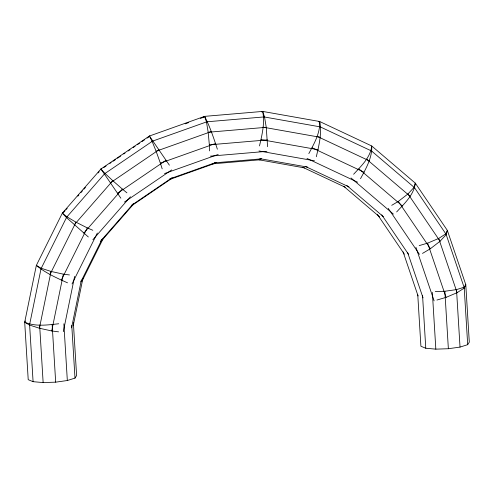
<?xml version="1.0" encoding="UTF-8"?>
<svg xmlns="http://www.w3.org/2000/svg" width="494" height="494" viewBox="0 0 494 494"><rect width="100%" height="100%" fill="white"/><g stroke="black" fill="none" stroke-linecap="round" stroke-linejoin="round"><path stroke-width="0.74" d="M259.492 145.928C262.092 134.732 265.012 122.876 262.685 111.422L204.615 116.362L149.435 136.017L100.9 169.034L62.324 213.173L36.334 265.42L24.7 322.218L28.214 379.688L33.086 381.677L43.139 382.578L55.674 382.158L67.332 380.522L74.995 378.108L76.607 375.57L73.371 322.693M316.314 156.728C319.007 145.31 322.045 133.219 319.686 121.518L262.685 111.422L261.542 111.872M353.624 174.258C361.071 166.145 370.556 157.432 371.735 145.977L319.686 121.518L318.451 121.783M396.645 211.945C404.271 203.67 414.04 194.827 415.281 183.12L371.735 145.977C372.359 157.728 365.9 168.627 360.509 178.698M58.576 331.851L51.716 330.949L39.403 328.238L29.517 325.04L41.15 268.242L36.334 265.42C45.565 273.028 56.662 277.999 67.53 282.827M39.403 328.238L51.036 271.441L41.15 268.242M51.716 330.949L63.349 274.151L69.45 274.948M63.306 331.702L74.631 276.399M71.568 327.849L81.368 280.018M73.273 325.404L82.918 278.32M391.73 205.325L398.318 201.404L407.995 193.92L414.2 187.226L415.281 183.12L447.36 230.426L465.786 284.661L469.3 342.138L467.688 344.676L460.025 347.091L448.367 348.721L435.832 349.147L425.779 348.245L420.907 346.257L417.77 294.912M422.487 253.416L430.404 248.71L440.074 241.226L446.28 234.533L447.36 230.426L445.909 233.786L438.691 238.441L427.631 243.141L419.208 245.598M308.824 153.597C314.073 143.723 320.328 133.022 319.686 121.518M436.931 300.043L446.057 297.376L457.117 292.676L464.335 288.021L465.786 284.661L464.175 287.199L467.688 344.676M40.872 269.045L66.863 216.798L62.324 213.173L63.596 212.272M50.005 274.429L75.996 222.183L66.863 216.798M61.281 280.135L87.271 227.888L92.823 230.278M72.031 283.933L97.337 233.063M80.825 281.883L102.03 239.263M82.103 280.987L103.302 238.361M29.517 325.04L24.7 322.218L25.503 320.946M148.83 136.782L149.435 136.017L169.393 165.181M63.633 212.401L65.152 210.66M66.171 209.499L67.184 208.338M77.842 196.143L78.861 194.982M80.886 192.654L82.412 190.912M83.937 189.171L85.456 187.43M98.145 172.912L99.164 171.751M88.34 236.978L66.387 217.508L104.963 173.369L100.9 169.034L101.702 168.843M74.224 224.832L112.799 180.693L104.963 173.369M83.733 233.174L122.308 189.035L126.915 192.839M92.878 239.726L130.435 196.748M100.35 241.412L133.343 203.664M102.165 240.059L133.639 204.053M103.579 167.701L106.105 165.984M109.884 163.409L111.144 162.551M113.033 161.266L115.559 159.55M117.448 158.265L120.598 156.116M123.753 153.974L125.013 153.115M128.162 150.973L130.052 149.688M133.207 147.545L135.097 146.255M137.616 144.538L139.506 143.254M142.031 141.537L144.551 139.827M147.07 138.11L148.96 136.819M101.06 169.411L100.9 169.034L104.32 173.937L152.856 140.92M104.32 173.937L110.409 182.811L158.945 149.787M120.863 198.199L117.529 193.271L166.064 160.247M124.408 202.089L171.677 169.93M131.256 205.504L172.227 177.63M132.046 205.455L171.751 178.439M203.176 117.313L204.615 116.362C209.999 126.816 213.723 138.036 217.366 149.188M185.133 123.852L188.764 122.561M200.379 118.424L204.01 117.127M149.435 136.017L152.09 141.303L207.276 121.654M152.09 141.303L156.098 151.232L211.278 131.583M162.186 168.843L160.371 163.137L215.557 143.488M164.502 173.573L218.231 154.437M169.745 178.896L216.218 162.347M169.868 179.402L214.884 163.372M435.263 291.571L444.853 291.25L456.512 289.614L464.175 287.199M63.127 212.982L62.324 213.173L66.387 217.508M24.7 322.218C35.309 326.812 47.529 325.015 58.718 323.761M204.615 116.362L206.443 121.833L264.512 116.893L266.241 127.31L267.587 146.712M206.443 121.833L208.172 132.256L266.241 127.31M209.499 150.898L209.345 144.835L267.415 139.895M210.401 156.141L266.945 151.325M214.328 162.859L261.703 158.827M212.13 163.872L260.264 159.772M263.666 116.856L320.668 126.952M263.086 127.174L320.087 137.27M261.098 139.611L318.099 149.713M258.998 150.973L314.48 160.803M259.832 158.648L307.713 167.133M259.072 159.828L304.668 167.911M51.036 271.441L63.349 274.151M319.865 126.699L371.914 151.158M317.099 136.325L369.142 160.778M312.122 147.817L364.164 172.27M306.959 158.42L357.619 182.224M305.273 166.361L348.992 186.905M302.884 167.343L345.213 187.232M75.996 222.183L87.271 227.888M371.21 150.701L414.756 187.85M366.523 159.093L410.069 196.235M358.922 168.892L402.468 206.035M351.03 177.976L393.415 214.13M346.856 185.528L383.437 216.73M343.651 186.226L379.651 216.934M112.799 180.693L122.308 189.035M110.409 182.811L117.529 193.271M414.2 187.226L446.28 234.533M407.995 193.92L440.074 241.226M398.318 201.404L430.404 248.71M388.204 208.307L419.425 254.348M381.745 214.841L408.692 254.577M377.404 214.421L404.351 254.157M156.098 151.232L160.371 163.137M445.909 233.786L464.335 288.021M438.691 238.441L457.117 292.676M427.631 243.141L446.057 297.376M415.942 247.352L434.121 300.865M407.562 252.304L423.037 297.863M403.092 251.866L418.078 295.98M262.685 111.422L264.512 116.893M208.172 132.256L209.345 144.835M456.512 289.614L460.025 347.091M444.853 291.25L448.367 348.721M432.361 292.436L435.832 349.147M422.549 295.369L425.779 348.245M71.76 325.231L74.995 378.108M63.868 323.811L67.332 380.522M52.16 324.681L55.674 382.158M39.625 325.101L43.139 382.578M29.572 324.2L33.086 381.677"/></g></svg>
